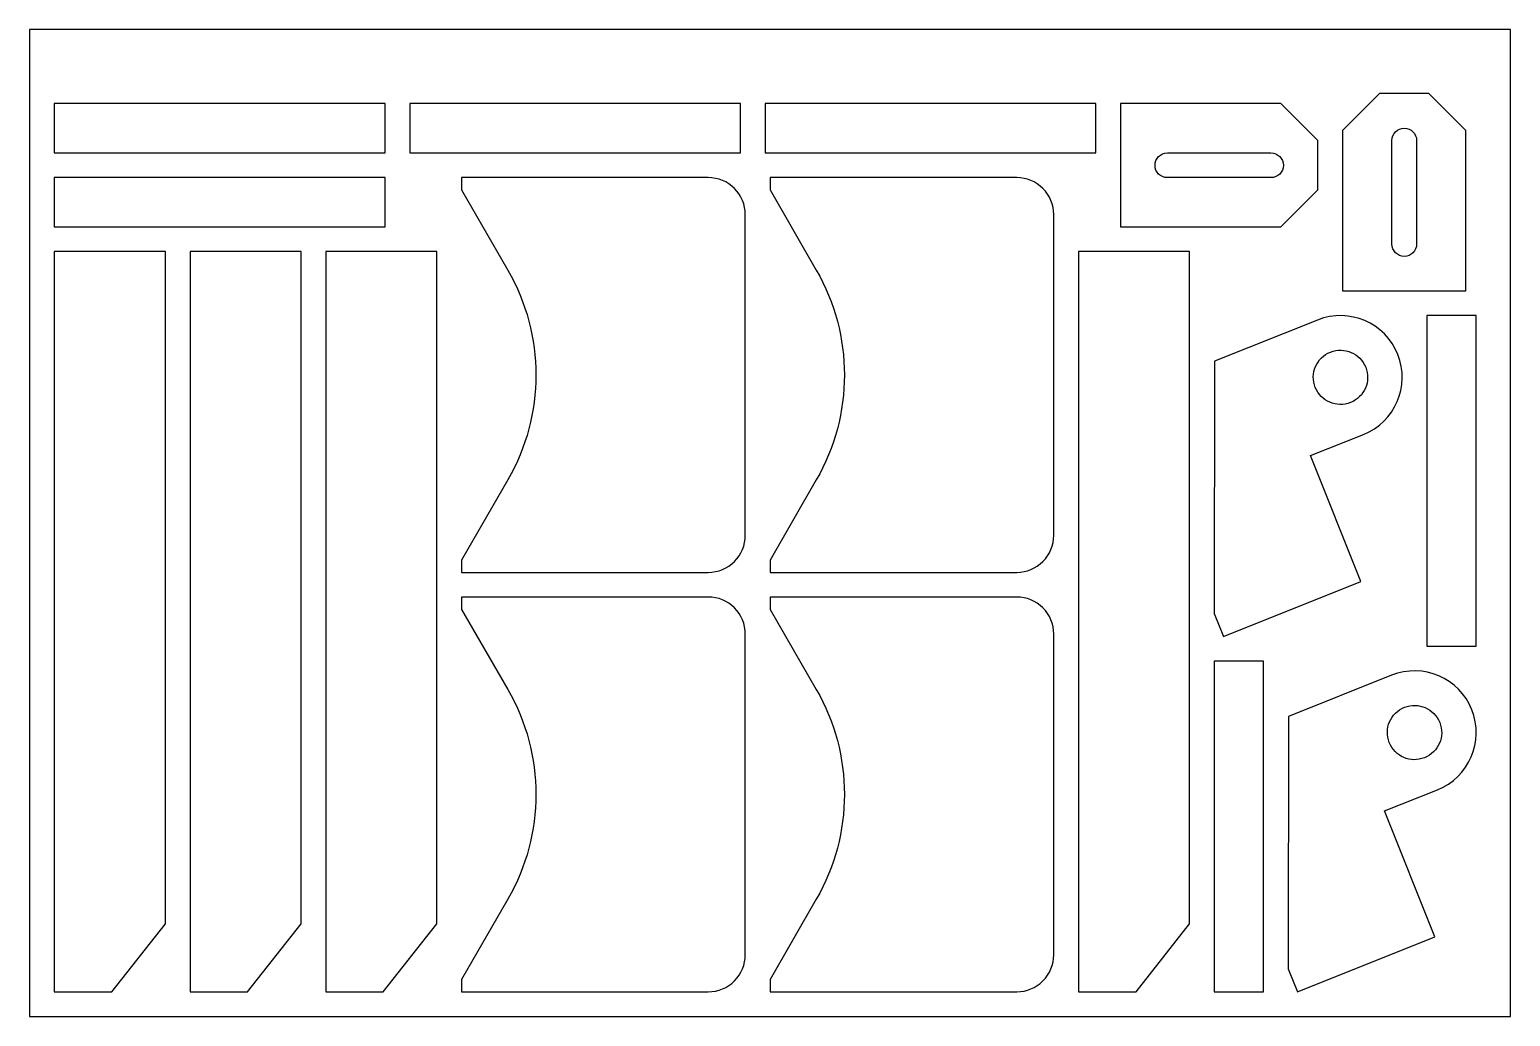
# Model space of a CAD drawing. Header units: metres. Extents: x 0 to 600, y 0 to 400.
import ezdxf

# ---------------------------------------------------------------- set-up
doc = ezdxf.new("R2010")
doc.units = ezdxf.units.M

msp = doc.modelspace()

# ---------------------------------------------------------------- linework, layer by layer
for points in [[(0, 0), (600, 0), (600, 400), (0, 400)], [(582, 294.06), (582, 359.06), (567, 374.06), (547, 374.06), (532, 359.06), (532, 294.06)], [(10, 350), (144, 350), (144, 370), (10, 370)], [(154, 350), (288, 350), (288, 370), (154, 370)], [(298, 350), (432, 350), (432, 370), (298, 370)], [(442, 320), (507, 320), (522, 335), (522, 355), (507, 370), (442, 370)], [(10, 320), (144, 320), (144, 340), (10, 340)], [(10, 310), (10, 10), (33.31, 10), (55, 37.56), (55, 310)], [(65, 310), (65, 10), (88.31, 10), (110, 37.56), (110, 310)], [(120, 310), (120, 10), (143.31, 10), (165, 37.56), (165, 310)], [(425, 310), (425, 10), (448.31, 10), (470, 37.56), (470, 310)], [(566.15, 284.06), (566.15, 150.06), (586.15, 150.06), (586.15, 284.06)], [(480, 144), (480, 10), (500, 10), (500, 144)]]:
    msp.add_lwpolyline(points, close=True)
for points in [[(562, 355.06), (562, 313.06, -1), (552, 313.06), (552, 355.06, -1)], [(503, 340), (461, 340, -1), (461, 350), (503, 350, -1)], [(193.76, 217.5), (175, 185), (175, 180), (275, 180, 0.414214), (290, 195), (290, 325, 0.414214), (275, 340), (175, 340), (175, 335), (193.76, 302.5, -0.267949)], [(318.76, 217.5), (300, 185), (300, 180), (400, 180, 0.414214), (415, 195), (415, 325, 0.414214), (400, 340), (300, 340), (300, 335), (318.76, 302.5, -0.267949)], [(519.05, 227.32), (540.42, 235.84, 1), (521.89, 282.28), (480.09, 265.61), (480, 163.29), (483.71, 154), (539.43, 176.23)], [(527.08, 269.28, -1), (535.23, 248.84, -1)], [(193.76, 47.5), (175, 15), (175, 10), (275, 10, 0.414214), (290, 25), (290, 155, 0.414214), (275, 170), (175, 170), (175, 165), (193.76, 132.5, -0.267949)], [(318.76, 47.5), (300, 15), (300, 10), (400, 10, 0.414214), (415, 25), (415, 155, 0.414214), (400, 170), (300, 170), (300, 165), (318.76, 132.5, -0.267949)], [(549.05, 83.32), (570.42, 91.84, 1), (551.89, 138.28), (510.09, 121.61), (510, 19.29), (513.71, 10), (569.43, 32.23)], [(557.08, 125.28, -1), (565.23, 104.84, -1)]]:
    msp.add_lwpolyline(points, format="xyb", close=True)

doc.saveas('drawing.dxf')
